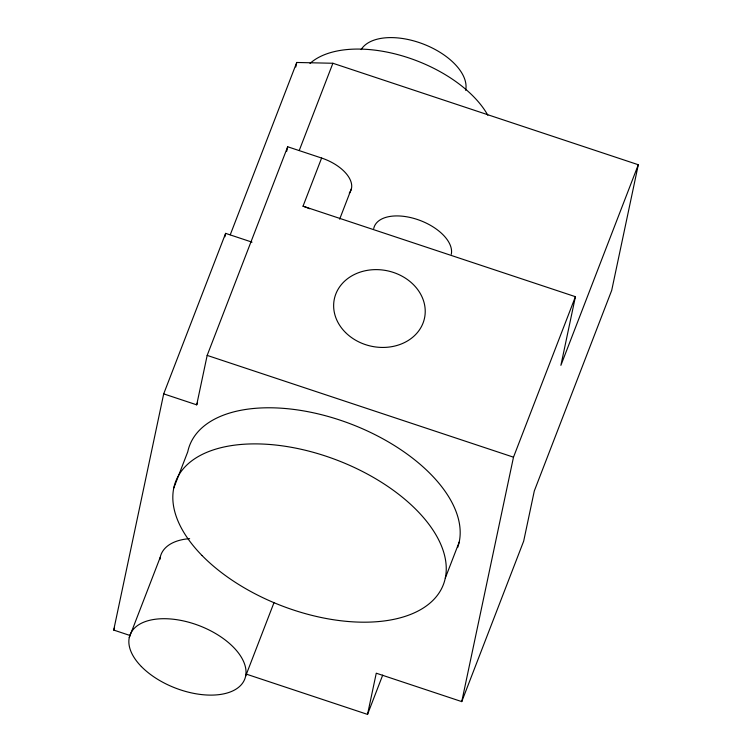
<?xml version="1.0" encoding="UTF-8"?>
<svg xmlns="http://www.w3.org/2000/svg" width="752" height="752" viewBox="0 0 752 752"><rect width="100%" height="100%" fill="white"/><g stroke="black" fill="none" stroke-linecap="round" stroke-linejoin="round"><path stroke-width="1.13" d="M130.397 635.609L113.702 630.063L163.692 393.869L225.619 233.374L252.033 242.153M224.895 236.805L225.619 233.374M163.692 393.869L196.704 404.839L207.167 355.395L287.678 146.762L321.612 158.042A35.852 19.477 21.1 0 1 349.266 193.132M295.771 67.031L296.739 62.472L332.892 63.262L638.298 164.735L611.714 290.338L534.305 490.953L523.683 541.12L461.756 701.607L376.263 673.2L367.54 714.4L246.186 674.083M286.719 151.284L287.678 146.762M461.756 701.607L513.494 457.178L575.421 296.692L303.028 206.189L321.612 158.042M575.421 296.692L560.889 365.35L638.298 164.735M230.272 234.737L296.739 62.472M196.704 404.839L197.55 402.649M113.702 630.063L114.548 627.873M299.24 150.485L332.892 63.262M173.806 487.945L187.746 451.83A143.416 77.898 21.1 0 1 344.66 421.712A143.416 77.898 21.1 0 1 457.677 547.475M129.259 637.574L160.223 557.335M339.65 219.18L351.475 188.536M245.603 676.236L274.057 602.493M367.54 714.4L382.712 675.099M445.278 578.138L459.218 542.032M207.167 355.395L513.494 457.178M159.894 559.516A61.467 33.389 21.1 0 1 189.636 538.648M303.028 206.189A35.852 19.477 21.1 0 1 309.58 208.755M373.735 228.505A40.975 22.259 21.1 0 1 417.163 219.415A40.975 22.259 21.1 0 1 451.294 254.279M310.003 63.441A102.441 55.639 21.1 0 1 401.869 55.751A102.441 55.639 21.1 0 1 487.841 115.244M361.139 49.594A56.344 30.606 21.1 0 1 423.696 44.199A56.344 30.606 21.1 0 1 465.667 90.343M345.553 332.544A46.098 38.559 12 0 0 423.066 323.022A46.098 38.559 12 0 0 369.683 270.006A46.098 38.559 12 0 0 345.553 332.544M202.053 555.531A143.416 77.898 21.1 0 0 436.442 596.505A143.416 77.898 21.1 0 0 290.131 447.083A143.416 77.898 21.1 0 0 202.053 555.531M141.367 666.545A61.467 33.389 21.1 0 0 241.824 684.104A61.467 33.389 21.1 0 0 179.117 620.071A61.467 33.389 21.1 0 0 141.367 666.545"/></g></svg>
